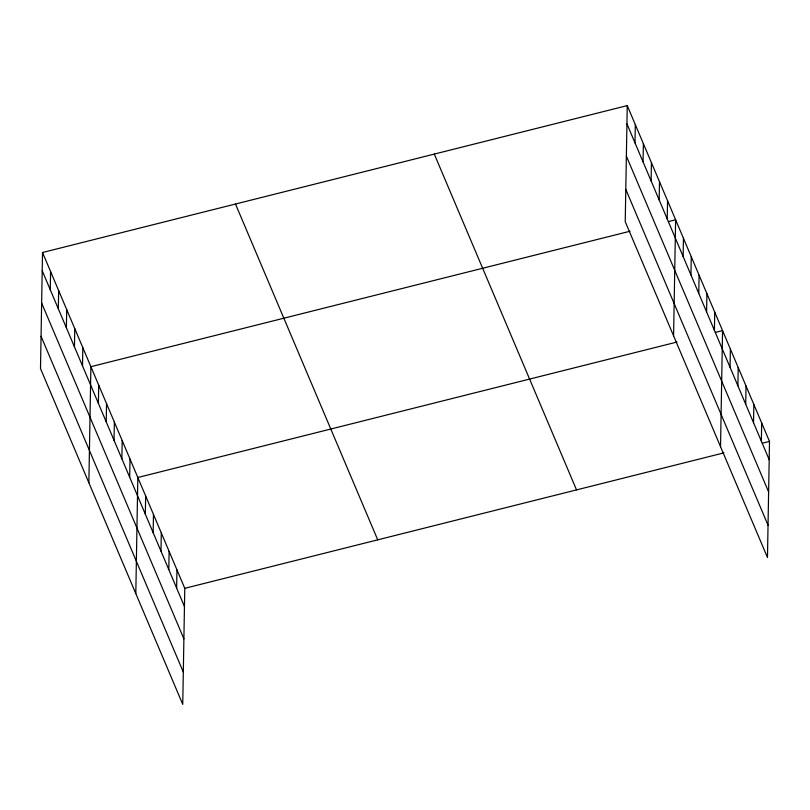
<?xml version="1.0" encoding="UTF-8"?>
<svg xmlns="http://www.w3.org/2000/svg" width="810" height="810" viewBox="0 0 810 810"><rect width="100%" height="100%" fill="white"/><g stroke="black" fill="none" stroke-linecap="round" stroke-linejoin="round"><path stroke-width="1.21" d="M42.525 252.507L40.5 368.58L182.746 704.396L184.771 588.323L42.525 252.507L627.254 105.604L769.5 441.42L767.475 557.493L625.229 221.677L627.254 105.604M50.271 289.767L50.584 271.532M58.33 308.802L58.644 290.567M66.39 327.827L66.703 309.592M74.449 346.862L74.773 328.627M82.509 365.887L82.833 347.652M88.867 482.76L90.892 366.687L630.069 231.225M98.395 403.39L98.719 385.155M106.221 421.858L106.535 403.623M114.038 440.326L114.362 422.091M121.864 458.794L122.189 440.559M129.691 477.272L130.005 459.037M135.807 593.578L137.832 477.505L677.018 342.043M145.334 514.208L145.658 495.973M153.161 532.676L153.475 514.441M160.987 551.144L161.301 532.909M168.804 569.622L169.128 551.387M176.631 588.09L176.955 569.855M634.999 142.864L635.313 124.629M643.059 161.899L643.373 143.664M651.119 180.924L651.432 162.689M659.178 199.959L659.492 181.723M667.237 218.983L667.551 200.748M673.586 335.856L675.621 219.783L668.422 221.586M683.124 256.486L683.438 238.251M690.95 274.954L691.264 256.719M698.767 293.423L699.091 275.187M706.593 311.901L706.907 293.666M714.42 330.369L714.734 312.133M720.535 446.675L722.56 330.601L715.372 332.404M730.063 367.305L730.377 349.069M737.89 385.773L738.204 367.537M745.706 404.251L746.03 386.016M753.533 422.719L753.857 404.484M761.36 441.187L761.673 422.952M184.771 588.323L723.958 452.861M762.311 443.232L769.5 441.42M626.93 123.839L769.186 459.655M626.373 156.127L768.619 491.943M625.786 189.388L768.042 525.204M434.292 154.082L576.538 489.898M235.487 204.029L377.733 539.845M42.211 270.742L184.457 606.558M41.644 303.031L183.89 638.847M41.067 336.292L183.313 672.108"/></g></svg>
